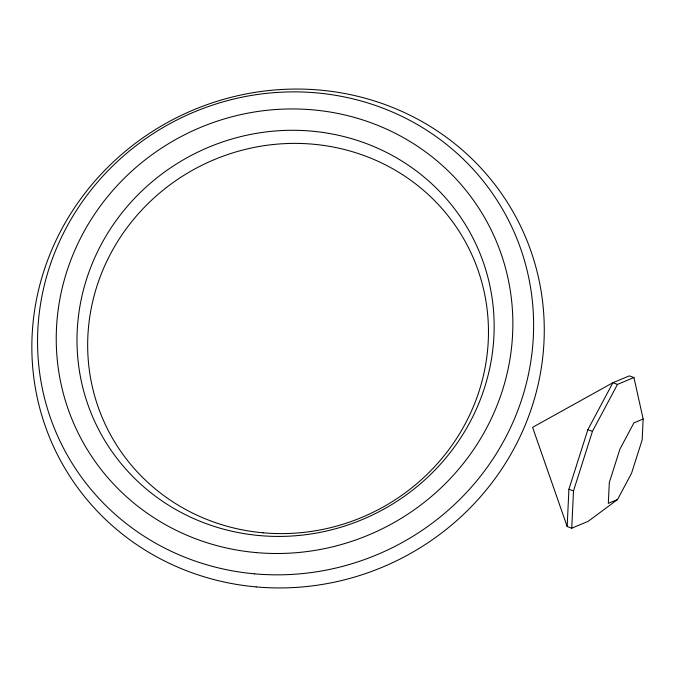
<?xml version="1.0" encoding="UTF-8"?>
<svg xmlns="http://www.w3.org/2000/svg" width="677" height="677" viewBox="0 0 677 677"><rect width="100%" height="100%" fill="white"/><g stroke="black" fill="none" stroke-linecap="round" stroke-linejoin="round"><path stroke-width="1.02" d="M567.165 526.52L568.917 489.251L587.856 429.7L612.888 382.733L629.339 375.879L633.926 377.538L643.15 419.004L642.168 439.872L631.556 473.223L617.542 499.524L588.195 521.324L571.743 528.178L567.165 526.52L532.587 427.339L612.888 382.733L617.466 384.401L633.926 377.538M571.743 528.178L573.504 490.918L592.443 431.359L617.466 384.401M643.15 419.004L633.934 422.846L619.92 449.147L609.317 482.498L608.327 503.366L617.542 499.524M587.856 429.7L592.443 431.359M568.917 489.251L573.504 490.918M256.151 586.908A258.242 247.342 -25.8 0 0 524.176 233.946A258.242 247.342 -25.8 0 0 83.863 194.637A258.242 247.342 -25.8 0 0 256.151 586.908M254.687 573.842A249.999 239.455 -25.8 0 0 514.156 232.135A249.999 239.455 -25.8 0 0 87.892 194.087A249.999 239.455 -25.8 0 0 254.687 573.842M256.118 552.584A230.112 220.406 -25.8 0 0 494.946 238.059A230.112 220.406 -25.8 0 0 102.582 203.032A230.112 220.406 -25.8 0 0 256.118 552.584M259.604 535.583A210.225 201.357 -25.8 0 0 477.793 248.239A210.225 201.357 -25.8 0 0 119.338 216.242A210.225 201.357 -25.8 0 0 259.604 535.583M263.108 532.799A201.991 193.47 -25.8 0 0 472.749 256.718A201.991 193.47 -25.8 0 0 128.342 225.974A201.991 193.47 -25.8 0 0 263.108 532.799"/></g></svg>
